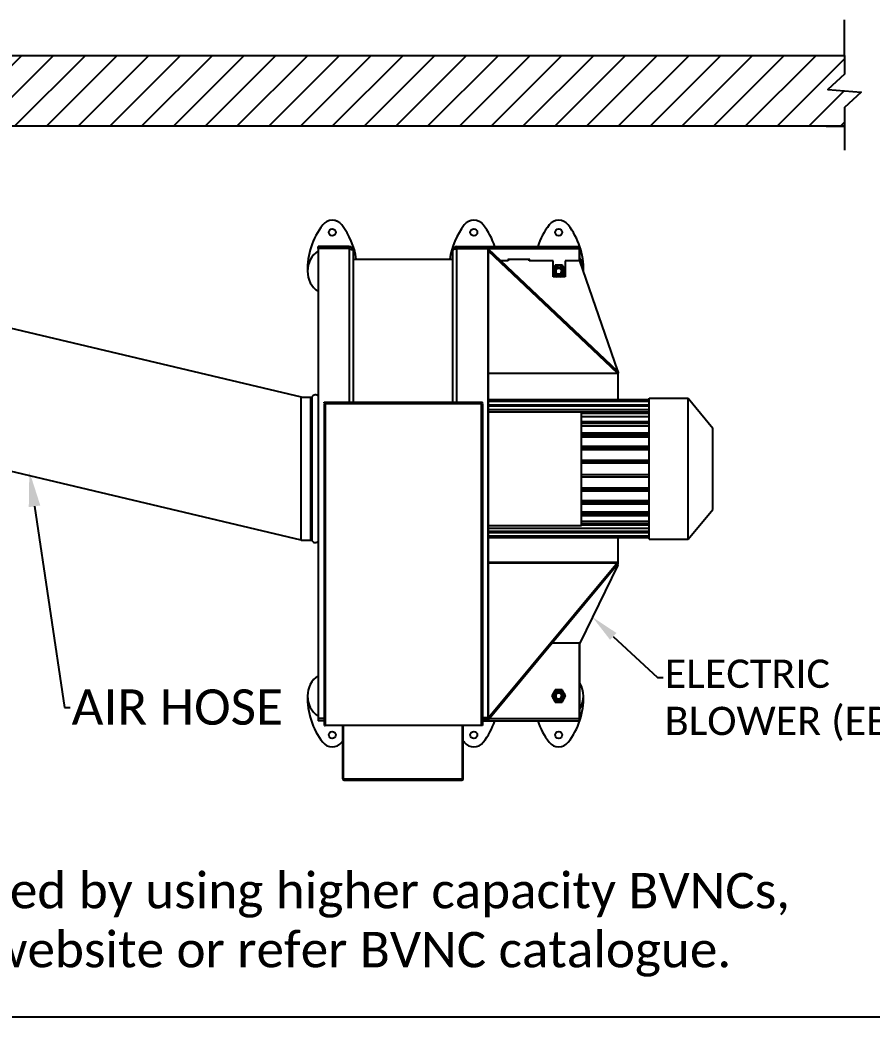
# Model space of a CAD drawing. Header units: millimetres. Extents: x 14017 to 18361, y 6223 to 10695.
# Drawn here: x 15140 to 16344, y 6223 to 7631 of the extents above; entities that cross this region are included whole.
import ezdxf
from ezdxf import colors
from ezdxf.entities.mleader import LeaderData, LeaderLine
from ezdxf.math import Vec2, Vec3

# ---------------------------------------------------------------- set-up
doc = ezdxf.new("R2010")
doc.units = ezdxf.units.MM
doc.header["$LTSCALE"] = 384.175
doc.layers.get('0').update_dxf_attribs({"linetype": 'CONTINUOUS'})
doc.layers.add('00_BUW_DATUM', color=7, linetype='CONTINUOUS')
doc.layers.add('02___PRT_ALL_AXES', color=7, linetype='CONTINUOUS')
doc.styles.get("Standard").update_dxf_attribs({"font": 'calibri.ttf'})

msp = doc.modelspace()

# ---------------------------------------------------------------- hatches: boundary and pattern name
h = msp.add_hatch()
h.set_pattern_fill('ANSI31', color=256, scale=10)
h.set_pattern_definition([(45, (13353.15, 6240.85), (-22.45064, 22.45064), [])])
h.paths.add_polyline_path([(14622.81011, 7581.31601), (14622.81011, 7481.31601), (14842.80592, 7481.31601), (14842.80592, 7581.31601)])
h.paths.add_polyline_path([(16305.34705, 7481.31601), (14892.80592, 7481.31601), (14572.80592, 7481.31601), (14222.40447, 7481.31601), (14222.40447, 7581.31601), (14802.76806, 7581.31601), (16305.34705, 7581.31601)])

# ---------------------------------------------------------------- linework, layer by layer
for p, q in [((16305.34705, 7581.31601), (16305.34705, 7631.31601)), ((14222.40447, 7581.31601), (16305.34705, 7581.31601)), ((16305.34705, 7507.05535), (16305.34705, 7447.35472)), ((16305.34705, 7481.31601), (14222.40447, 7481.31601)), ((16279.60771, 7481.31601), (16305.34705, 7481.1076)), ((15538.01979, 7098.36596), (15126.12753, 7195.76927)), ((15537.39683, 6896.34938), (15126.34965, 6993.76927)), ((18361.37363, 6222.83341), (14016.56809, 6222.83341))]:
    msp.add_line(p, q)
at = {"color": 0, "linetype": 'Continuous'}
for p, q in [((15561.40183, 7308.34938), (15561.40183, 7311.34938)), ((15605.40183, 7311.34938), (15561.40183, 7311.34938)), ((15605.40183, 7308.34938), (15605.40183, 7311.34938)), ((15757.40183, 7308.34938), (15757.40183, 7311.34938)), ((15757.40183, 7311.34938), (15930.75183, 7311.34938)), ((15802.05183, 6641.34938), (15802.05183, 7311.34938)), ((15930.75183, 7291.25781), (15930.75183, 7311.34938)), ((15561.40183, 7308.34938), (15561.40183, 6644.34938)), ((15605.40183, 7308.34938), (15561.40183, 7308.34938)), ((15605.40183, 7308.34938), (15605.40183, 7091.28555)), ((15611.40183, 7091.28555), (15611.40183, 7305.34938)), ((15751.40183, 7305.34938), (15751.40183, 7091.28555)), ((15757.40183, 7091.28555), (15757.40183, 7308.34938)), ((15757.40183, 7308.34938), (15801.40183, 7308.34938)), ((15801.40183, 7308.34938), (15801.40183, 6644.34938)), ((15801.40183, 7308.34938), (15931.40183, 7308.34938)), ((15802.40183, 7307.59166), (15802.05183, 7307.59166)), ((15802.40183, 7304.86177), (15802.05183, 7304.86177)), ((15802.40183, 7307.59166), (15802.40183, 7304.86177)), ((15984.40183, 7135.07927), (15802.40183, 7307.59166)), ((15984.40183, 7132.34938), (15802.40183, 7304.86177)), ((15931.40183, 7290.92386), (15931.40183, 7308.34938)), ((15611.40183, 7293.34938), (15751.40183, 7293.34938)), ((15829.90183, 7291.25781), (15819.63399, 7291.25781)), ((15829.40183, 7293.09938), (15829.40183, 7291.25781)), ((15860.40183, 7293.09938), (15829.40183, 7293.09938)), ((15829.90183, 7293.03384), (15829.90183, 7291.25781)), ((15859.90183, 7293.03384), (15829.90183, 7293.03384)), ((15859.90183, 7291.25781), (15859.90183, 7293.03384)), ((15893.40183, 7291.25781), (15859.90183, 7291.25781)), ((15860.40183, 7291.25781), (15860.40183, 7293.09938)), ((15893.40183, 7268.25781), (15893.40183, 7291.25781)), ((15896.49435, 7284.84938), (15893.40183, 7279.49298)), ((15906.30931, 7284.84938), (15896.49435, 7284.84938)), ((15910.40183, 7277.76093), (15906.30931, 7284.84938)), ((15910.40183, 7291.25781), (15910.40183, 7268.25781)), ((15931.28664, 7291.25781), (15910.40183, 7291.25781)), ((15984.98832, 7135.5731), (15931.28664, 7291.25781)), ((15893.40183, 7273.20579), (15896.25855, 7268.25781)), ((15910.40183, 7268.25781), (15893.40183, 7268.25781)), ((15906.54511, 7268.25781), (15910.40183, 7274.93784)), ((15802.05183, 7132.34938), (15985.40183, 7132.34938)), ((15983.88084, 7135.5731), (15984.98832, 7135.5731)), ((15984.40183, 7135.07927), (15984.40183, 7132.34938)), ((15985.40183, 7094.8325), (15985.40183, 7132.34938)), ((15552.91396, 6895.43856), (15552.91396, 7099.26021)), ((15537.39683, 6896.34938), (15537.39683, 7098.34938)), ((15551.23655, 6896.34938), (15551.23655, 7098.34938)), ((15569.90183, 7091.28551), (15569.91104, 7091.28555)), ((15569.90183, 7090.48553), (15569.90183, 7091.28551)), ((15569.90183, 7090.42478), (15569.90183, 7090.48553)), ((15569.90183, 7090.42478), (15570.38532, 7090.42478)), ((15569.91104, 7091.28555), (15793.89262, 7091.28555)), ((15570.30183, 6634.62524), (15570.30183, 7089.68555)), ((15571.90183, 6634.76987), (15571.90183, 7089.69712)), ((15571.90183, 7089.69712), (15791.90183, 7089.69712)), ((15791.90183, 7089.69712), (15791.90183, 6634.76987)), ((15793.41834, 7090.42478), (15793.90183, 7090.42478)), ((15793.50183, 7089.68555), (15793.50183, 6634.62524)), ((15793.89262, 7091.28555), (15793.90183, 7091.28551)), ((15793.90183, 7090.48553), (15793.90183, 7091.28551)), ((15793.90183, 7090.48553), (15793.90183, 7090.42478)), ((16029.40183, 7096.83722), (16084.40183, 7096.83722)), ((16029.40183, 6897.86155), (16029.40183, 7096.83722)), ((16084.40183, 6897.86155), (16084.40183, 7096.83722)), ((16084.40183, 7096.83722), (16119.40183, 7054.84722)), ((15933.40183, 7077.34938), (15802.05183, 7077.34938)), ((15933.40183, 6917.34938), (15933.40183, 7077.34938)), ((16029.40183, 7077.10038), (15933.40183, 7077.10038)), ((16029.40183, 7075.33236), (15933.40183, 7075.33702)), ((15933.40183, 7071.29194), (16029.40183, 7071.29194)), ((16029.40183, 7063.6962), (15933.40183, 7063.6962)), ((16029.40183, 7061.4629), (15933.40183, 7061.46676)), ((15933.40183, 7058.12111), (16029.40183, 7058.12111)), ((16029.40183, 7047.39234), (15933.40183, 7047.39234)), ((16029.40183, 7044.79138), (15933.40183, 7044.79426)), ((16119.40183, 6939.85155), (16119.40183, 7054.84722)), ((15933.40183, 7042.29426), (16029.40183, 7042.29426)), ((16029.40183, 7028.90137), (15933.40183, 7028.90137)), ((16029.40183, 7026.04641), (15933.40183, 7026.0482)), ((15933.40183, 7024.50311), (16029.40183, 7024.50311)), ((16029.40183, 7009.03142), (15933.40183, 7009.03142)), ((16029.40183, 7006.04725), (15933.40183, 7006.04786)), ((15933.40183, 7005.52521), (16029.40183, 7005.52521)), ((15933.40183, 6989.17356), (16029.40183, 6989.17356)), ((16029.40183, 6988.65091), (15933.40183, 6988.65091)), ((16029.40183, 6985.66795), (15933.40183, 6985.66735)), ((15933.40183, 6970.19566), (16029.40183, 6970.19566)), ((16029.40183, 6968.65057), (15933.40183, 6968.65057)), ((16029.40183, 6965.79918), (15933.40183, 6965.7974)), ((15933.40183, 6952.4045), (16029.40183, 6952.4045)), ((16029.40183, 6949.9045), (15933.40183, 6949.9045)), ((16029.40183, 6947.30931), (15933.40183, 6947.30643)), ((15933.40183, 6936.57766), (16029.40183, 6936.57766)), ((16029.40183, 6933.23201), (15933.40183, 6933.23201)), ((16029.40183, 6931.00643), (15933.40183, 6931.00257)), ((16084.40183, 6897.86155), (16119.40183, 6939.85155)), ((15802.05183, 6917.34938), (15933.40183, 6917.34938)), ((15933.40183, 6923.40683), (16029.40183, 6923.40683)), ((16029.40183, 6919.36175), (15933.40183, 6919.36175)), ((16029.40183, 6917.60306), (15933.40183, 6917.59839)), ((15537.39683, 6896.34938), (15551.23655, 6896.34938)), ((15985.40183, 6864.77664), (15985.40183, 6899.86155)), ((16029.40183, 6897.86155), (16084.40183, 6897.86155)), ((15985.40183, 6864.77664), (15802.05183, 6864.77664)), ((15802.05183, 6864.50869), (15984.40183, 6864.50869)), ((15984.40183, 6864.50869), (15802.40183, 6645.50869)), ((15984.40183, 6861.91062), (15802.40183, 6642.91062)), ((15984.85629, 6861.2286), (15931.23631, 6751.06797)), ((15984.85629, 6861.2286), (15983.83504, 6861.2286)), ((15984.40183, 6864.50869), (15984.40183, 6861.91062)), ((15931.23631, 6751.06797), (15892.28602, 6751.06797)), ((15930.75183, 6641.34938), (15930.75183, 6751.06797)), ((15931.40183, 6644.34938), (15931.40183, 6751.40802)), ((15896.49435, 6684.84938), (15891.58687, 6676.34938)), ((15891.58687, 6676.34938), (15896.49435, 6667.84938)), ((15906.30931, 6684.84938), (15896.49435, 6684.84938)), ((15911.21678, 6676.34938), (15906.30931, 6684.84938)), ((15906.30931, 6667.84938), (15911.21678, 6676.34938)), ((15896.49435, 6667.84938), (15906.30931, 6667.84938)), ((15570.30183, 6644.34938), (15561.40183, 6644.34938)), ((15561.40183, 6644.34938), (15561.40183, 6641.34938)), ((15570.30183, 6641.34938), (15561.40183, 6641.34938)), ((15570.30183, 6634.62498), (15571.10183, 6634.62498)), ((15571.09724, 6634.7683), (15571.20762, 6634.76873)), ((15571.10183, 6634.7583), (15571.10183, 6634.62524)), ((15791.90183, 6634.76987), (15571.90183, 6634.76987)), ((15596.40183, 6559.34938), (15596.40183, 6634.76409)), ((15597.40183, 6559.34938), (15597.40183, 6634.76409)), ((15765.40183, 6559.34938), (15765.40183, 6634.76409)), ((15766.40183, 6559.34938), (15766.40183, 6634.76409)), ((15792.70642, 6634.7683), (15792.59604, 6634.76873)), ((15792.70183, 6634.7583), (15792.70183, 6634.62524)), ((15793.50183, 6634.62498), (15792.70183, 6634.62498)), ((15802.40183, 6645.50869), (15793.50183, 6645.50869)), ((15793.50183, 6644.34938), (15801.40183, 6644.34938)), ((15802.40183, 6642.91062), (15793.50183, 6642.91062)), ((15793.50183, 6641.34938), (15930.75183, 6641.34938)), ((15802.05183, 6644.34938), (15801.40183, 6644.34938)), ((15802.40183, 6645.50869), (15802.40183, 6642.91062)), ((15803.59752, 6644.34938), (15931.40183, 6644.34938)), ((15596.40183, 6559.34938), (15766.40183, 6559.34938)), ((15598.40183, 6557.34938), (15764.40183, 6557.34938))]:
    msp.add_line(p, q, dxfattribs=at)
for points in [[(16305.34705, 7581.31601), (16305.34705, 7554.6076), (16281.86045, 7532.83109), (16328.83365, 7529.38411), (16305.34705, 7507.6076), (16305.34705, 7507.05535)], [(16305.34705, 7581.31601), (16305.34705, 7554.6076), (16281.86045, 7532.83109), (16328.7849, 7529.33891), (16305.34705, 7507.6076), (16305.34705, 7507.05535)], [(16305.34705, 7481.31601), (16305.34705, 7481.1076)], [(16305.34705, 7481.31601), (16305.34705, 7481.1076)]]:
    msp.add_lwpolyline(points)
for centre, radius in [((15901.40183, 7276.34938), 6.25), ((15901.40183, 6676.34938), 8.5), ((15901.40183, 6676.34938), 6.25)]:
    msp.add_circle(centre, radius, dxfattribs=at)
at = {"linetype": 'Continuous'}
for centre in [(15581.40183, 7331.34938), (15781.40183, 7331.32853), (15901.40183, 7331.31601)]:
    msp.add_arc(centre, 17, 37.80577327, 142.18227659, dxfattribs=at)
at = {"color": 0, "linetype": 'Continuous'}
for centre, radius, start, end in [((15605.40183, 7305.34938), 6, 0, 90), ((15757.40183, 7305.34938), 6, 90, 180), ((15605.40183, 7305.34938), 3, 54.85874761, 90), ((15757.40183, 7305.34938), 3, 90, 125.14125239), ((15901.40183, 7276.34938), 8.5, 287.49119066, 160.58442518), ((15901.40183, 7276.34938), 8.5, 199.41557482, 252.50880934), ((15901.40183, 7276.34938), 4.25, 255, 195), ((15571.85172, 6909.93378), 179.76335, 89.98402908, 90.26735214), ((15791.95194, 6909.93378), 179.76335, 89.73264786, 90.01597092), ((15551.23655, 6894.34938), 2, 32.99652409, 90), ((15557.39683, 6898.34938), 5.345, 212.99652409, 319.19099543), ((15901.40183, 6676.34938), 4.25, 255, 195), ((15571.88369, 6435.46585), 199.30402, 89.99478567, 90.19435819), ((15791.91997, 6435.46585), 199.30402, 89.80564181, 90.00521433), ((15598.40183, 6559.34938), 2, 180, 270), ((15598.40183, 6559.34938), 1, 180, 215.73198688), ((15764.40183, 6559.34938), 2, 270, 0), ((15764.40183, 6559.34938), 1, 324.26801312, 0)]:
    msp.add_arc(centre, radius, start, end, dxfattribs=at)
for points, knots in [([(15605.40183, 7308.34938), (15606.83116, 7307.89441), (15608.54095, 7307.39884), (15610.35293, 7306.51042), (15611.00869, 7306.09871), (15611.40183, 7305.64209), (15611.40183, 7305.34938)], [0, 0, 0, 0, 0.653823538, 0.775159181, 0.8724135779, 1, 1, 1, 1]), ([(15754.47564, 7307.3764), (15753.70323, 7307.09477), (15752.61457, 7306.71424), (15751.40183, 7305.78504), (15751.40183, 7305.34938)], [0, 0, 0, 0, 0.6536391685, 1, 1, 1, 1]), ([(15757.40183, 7308.34938), (15757.14773, 7308.2685), (15756.16834, 7307.95652), (15755.19085, 7307.63718), (15754.47564, 7307.3764)], [0, 0, 0, 0, 0.2594180783, 1, 1, 1, 1]), ([(15984.98832, 7135.5731), (15985.1471, 7135.11278), (15985.34067, 7134.03429), (15985.40183, 7132.94888), (15985.40183, 7132.34938)], [0, 0, 0, 0, 0.4481938655, 1, 1, 1, 1]), ([(15569.90183, 7090.48553), (15570.06964, 7090.48629), (15570.79805, 7090.39438), (15571.4303, 7089.9876), (15571.90183, 7089.69134)], [0, 0, 0, 0, 0.2315644315, 1, 1, 1, 1]), ([(15569.91104, 7091.28555), (15570.02293, 7091.28554), (15570.55005, 7091.19123), (15570.95671, 7090.79751), (15571.23639, 7090.49421)], [0, 0, 0, 0, 0.2133541414, 1, 1, 1, 1]), ([(15570.30183, 7089.68555), (15570.30183, 7089.70156), (15570.40315, 7089.66954), (15570.50522, 7089.70373), (15570.74622, 7089.68814), (15570.91405, 7089.6947), (15571.01292, 7089.69517)], [0, 0, 0, 0, 0.0675405547, 0.2657975329, 0.582948867, 1, 1, 1, 1]), ([(15791.90183, 7089.69134), (15792.06724, 7089.79526), (15792.67122, 7090.17741), (15793.37599, 7090.48792), (15793.90183, 7090.48553)], [0, 0, 0, 0, 0.2708670462, 1, 1, 1, 1]), ([(15792.56727, 7090.49421), (15792.67262, 7090.60845), (15793.03082, 7090.97511), (15793.52705, 7091.28553), (15793.89262, 7091.28555)], [0, 0, 0, 0, 0.2983014068, 1, 1, 1, 1]), ([(15793.50183, 7089.68555), (15793.50183, 7089.70156), (15793.40051, 7089.66954), (15793.29844, 7089.70373), (15793.05743, 7089.68814), (15792.88961, 7089.6947), (15792.79074, 7089.69517)], [0, 0, 0, 0, 0.0675405547, 0.2657975329, 0.582948867, 1, 1, 1, 1]), ([(15984.85629, 6861.2286), (15985.08121, 6861.69068), (15985.32099, 6862.89262), (15985.40183, 6864.08851), (15985.40183, 6864.77664)], [0, 0, 0, 0, 0.4275306043, 1, 1, 1, 1]), ([(15570.30183, 6634.7583), (15570.30183, 6634.77639), (15570.41611, 6634.73983), (15570.53079, 6634.77838), (15570.80016, 6634.76064), (15570.98738, 6634.76784), (15571.09724, 6634.7683)], [0, 0, 0, 0, 0.0682057857, 0.2679270282, 0.5856875842, 1, 1, 1, 1]), ([(15793.50183, 6634.7583), (15793.50183, 6634.77639), (15793.38755, 6634.73983), (15793.27287, 6634.77838), (15793.0035, 6634.76064), (15792.81628, 6634.76784), (15792.70642, 6634.7683)], [0, 0, 0, 0, 0.0682057857, 0.2679270282, 0.5856875842, 1, 1, 1, 1]), ([(15597.59084, 6558.76429), (15597.70666, 6558.41633), (15597.85855, 6557.95099), (15598.21379, 6557.34938), (15598.40183, 6557.34938)], [0, 0, 0, 0, 0.6610470944, 1, 1, 1, 1]), ([(15765.21282, 6558.76429), (15765.09699, 6558.41633), (15764.94511, 6557.95099), (15764.58987, 6557.34938), (15764.40183, 6557.34938)], [0, 0, 0, 0, 0.6610470944, 1, 1, 1, 1])]:
    msp.add_open_spline(points, degree=3, knots=knots, dxfattribs=at)
for points in [[(15571.23639, 7090.49421), (15571.47102, 7090.23976), (15571.68631, 7089.96795), (15571.90183, 7089.69712)], [(15791.90183, 7089.69712), (15792.11735, 7089.96795), (15792.33264, 7090.23976), (15792.56727, 7090.49421)], [(15597.40183, 6559.34938), (15597.464, 6559.15408), (15597.5261, 6558.95875), (15597.59084, 6558.76429)], [(15765.40183, 6559.34938), (15765.33966, 6559.15408), (15765.27756, 6558.95875), (15765.21282, 6558.76429)]]:
    msp.add_open_spline(points, degree=3, dxfattribs=at)
at = {"layer": '00_BUW_DATUM', "color": 0, "linetype": 'Continuous'}
for centre, radius in [((15901.40183, 7276.34938), 5), ((15901.40183, 7276.34938), 4.25), ((15901.40183, 6676.34938), 5), ((15901.40183, 6676.34938), 4.25)]:
    msp.add_circle(centre, radius, dxfattribs=at)
at = {"layer": '02___PRT_ALL_AXES', "color": 0, "linetype": 'Continuous'}
for p, q in [((15537.39683, 7098.34938), (15551.23655, 7098.34938)), ((16029.40183, 7094.83145), (15802.05183, 7094.83689)), ((16029.40183, 7093.01875), (15802.05183, 7093.01875)), ((16029.40183, 7092.38937), (15802.05183, 7092.39463)), ((15802.05183, 7087.50427), (16029.40183, 7087.50427)), ((16029.40183, 7087.01906), (15802.05183, 7087.01906)), ((16029.40183, 7085.79358), (15802.05183, 7085.79849)), ((15802.05183, 7081.23112), (16029.40183, 7081.23112)), ((15802.05183, 6913.46765), (16029.40183, 6913.46765)), ((16029.40183, 6908.89992), (15802.05183, 6908.89992)), ((16029.40183, 6907.68498), (15802.05183, 6907.68007)), ((15802.05183, 6907.1945), (16029.40183, 6907.1945)), ((16029.40183, 6902.30376), (15802.05183, 6902.30376)), ((16029.40183, 6901.68567), (15802.05183, 6901.68041)), ((16029.40183, 6899.86155), (15802.05183, 6899.86155))]:
    msp.add_line(p, q, dxfattribs=at)
for centre in [(15581.40183, 7331.34938), (15781.40183, 7331.34938), (15901.40183, 7331.34938), (15581.40183, 6621.34938), (15781.40183, 6621.34938), (15901.40183, 6621.34938)]:
    msp.add_circle(centre, 5, dxfattribs=at)
for centre, radius, start, end in [((15649.27818, 7278.6768), 102.91624, 142.18825166, 181.50506103), ((15581.40183, 7331.34938), 17, 37.81174834, 142.18825166), ((15513.52548, 7278.6768), 102.91624, 8.20324308, 37.81174834), ((15849.27818, 7278.6768), 102.91624, 142.18825166, 171.79675692), ((15781.40183, 7331.34938), 17, 37.81174834, 142.18825166), ((15713.52548, 7278.6768), 102.91624, 18.53237981, 37.81174834), ((15969.27818, 7278.6768), 102.91624, 142.18825166, 161.46762019), ((15901.40183, 7331.34938), 17, 37.81174834, 142.18825166), ((15833.52548, 7278.6768), 102.91624, 358.8182029, 37.81174834), ((15581.40183, 7276.34938), 35, 124.86760548, 235.10552489), ((15581.40183, 7276.34938), 35, 29.0683991, 30.90425336), ((15781.40183, 7276.34938), 35, 149.02593824, 150.91245769), ((15901.40183, 7276.34938), 35, 0.24103122, 30.90425336), ((15551.23655, 7100.34938), 2, 270, 327.00347591), ((15557.39683, 7096.34938), 5.345, 41.20349879, 147.00347591), ((15581.40183, 6676.34938), 35, 124.86760548, 235.10552489), ((15901.40183, 6676.34938), 35, 329.02593824, 30.90425336), ((15649.27818, 6674.02197), 102.91624, 178.27726248, 217.81174834), ((15833.52548, 6674.02197), 102.91624, 322.18825166, 1.50506103), ((15713.52548, 6674.02197), 102.91624, 322.18825166, 341.46762019), ((15969.27818, 6674.02197), 102.91624, 198.53237981, 217.81174834), ((15581.40183, 6621.34938), 17, 217.81174834, 322.18825166), ((15513.52548, 6674.02197), 102.91624, 322.18825166, 323.71653651), ((15849.27818, 6674.02197), 102.91624, 216.28346349, 217.81174834), ((15781.40183, 6621.34938), 17, 217.81174834, 322.18825166), ((15901.40183, 6621.34938), 17, 217.81174834, 322.18825166)]:
    msp.add_arc(centre, radius, start, end, dxfattribs=at)

# ---------------------------------------------------------------- texts
at = {"insert": (14067.03159, 6426.41651), "char_height": 50, "width": 2761.1054183, "attachment_point": 1}
msp.add_mtext('** Number of BVNC can be reduced by using higher capacity BVNCs,\\PFor selection please contact our website or refer BVNC catalogue.', dxfattribs=at)

# ---------------------------------------------------------------- leaders
ml = msp.add_multileader_mtext('Standard')
ml.set_content('AIR HOSE')
ml.set_leader_properties(linetype='ByLayer')
ml.build(insert=Vec2(0, 0))
ml.multileader.update_dxf_attribs({"text_right_attachment_type": 6, "arrow_head_size": 50})
ctx = ml.context
ctx.base_point, ctx.char_height, ctx.arrow_head_size, ctx.plane_origin = Vec3(15210.94757, 6660.0856), 50, 50, Vec3(15193.23956, 6993.76927)
ctx.right_attachment = 6
notes = []
notes.append((ctx, [(0, (1, 1, 0), (15202.94757, 6660.0856), (1, 0), 8, [(0, [(15153.2855, 6993.76927)], 0, [])])]))
ctx.mtext.insert, ctx.mtext.flow_direction = Vec3(15212.94757, 6685.70098), 5
ml = msp.add_multileader_mtext('Standard')
ml.set_content('ELECTRIC\\PBLOWER (EBL)')
ml.set_leader_properties(linetype='ByLayer')
ml.build(insert=Vec2(0, 0))
ml.multileader.update_dxf_attribs({"text_right_attachment_type": 6, "arrow_head_size": 40})
ctx = ml.context
ctx.base_point, ctx.char_height, ctx.arrow_head_size, ctx.plane_origin = Vec3(16049.24553, 6702.34098), 40, 40, Vec3(15949.10964, 6787.78818)
ctx.right_attachment = 6
notes.append((ctx, [(0, (1, 1, 0), (16041.24553, 6702.34098), (1, 0), 8, [(0, [(15949.10964, 6787.78818)], 0, [])])]))
ctx.mtext.insert, ctx.mtext.flow_direction = Vec3(16051.24553, 6727.80251), 5
for ctx, leaders in notes:
    for number, flags, end, landing, length, lines in leaders:
        leader = LeaderData()
        leader.index, (leader.has_last_leader_line, leader.has_dogleg_vector, leader.attachment_direction) = number, flags
        leader.last_leader_point, leader.dogleg_vector, leader.dogleg_length = Vec3(end), Vec3(landing), length
        for number, points, colour, breaks in lines:
            line = LeaderLine()
            line.index, line.vertices, line.color, line.breaks = number, Vec3.list(points), colors.encode_raw_color(colour), breaks
            leader.lines.append(line)
        ctx.leaders.append(leader)

doc.saveas('drawing.dxf')
